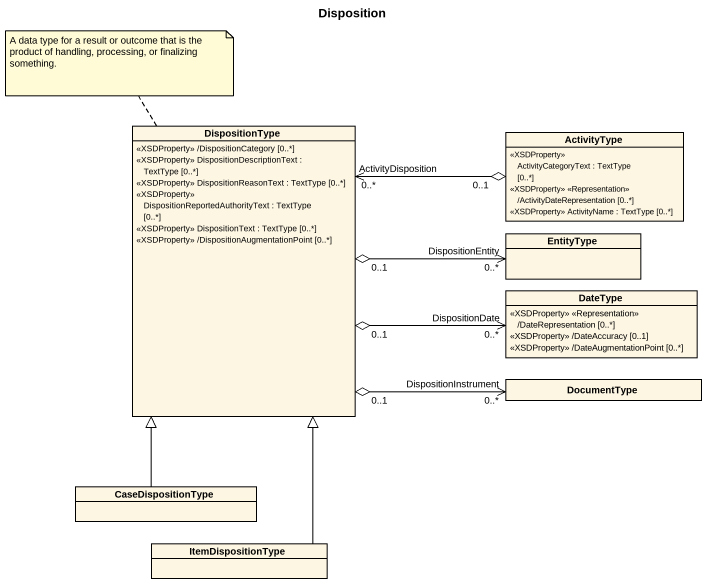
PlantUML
@startuml
title Disposition
hide circle
hide empty members
class DispositionType {
  <<XSDProperty>> /DispositionCategory [0..*]
  <<XSDProperty>> DispositionDescriptionText : TextType [0..*]
  <<XSDProperty>> DispositionReasonText : TextType [0..*]
  <<XSDProperty>> DispositionReportedAuthorityText : TextType [0..*]
  <<XSDProperty>> DispositionText : TextType [0..*]
  <<XSDProperty>> /DispositionAugmentationPoint [0..*]
}
class ActivityType {
  <<XSDProperty>> ActivityCategoryText : TextType [0..*]
  <<XSDProperty>> <<Representation>> /ActivityDateRepresentation [0..*]
  <<XSDProperty>> ActivityName : TextType [0..*]
}
class EntityType
class DateType {
  <<XSDProperty>> <<Representation>> /DateRepresentation [0..*]
  <<XSDProperty>> /DateAccuracy [0..1]
  <<XSDProperty>> /DateAugmentationPoint [0..*]
}
class DocumentType
class CaseDispositionType
class ItemDispositionType
DispositionType "0..1" o-right-> "DispositionEntity\n0..*" EntityType
DispositionType "0..1" o-right-> "DispositionDate\n0..*" DateType
DispositionType "0..1" o-right-> "DispositionInstrument\n0..*" DocumentType
ActivityType "0..1" o-left-> "ActivityDisposition\n0..*" DispositionType
CaseDispositionType -up-|> DispositionType
ItemDispositionType -up-|> DispositionType
note top of DispositionType : A data type for a result or outcome that is the product of handling, processing, or finalizing something.
@enduml
